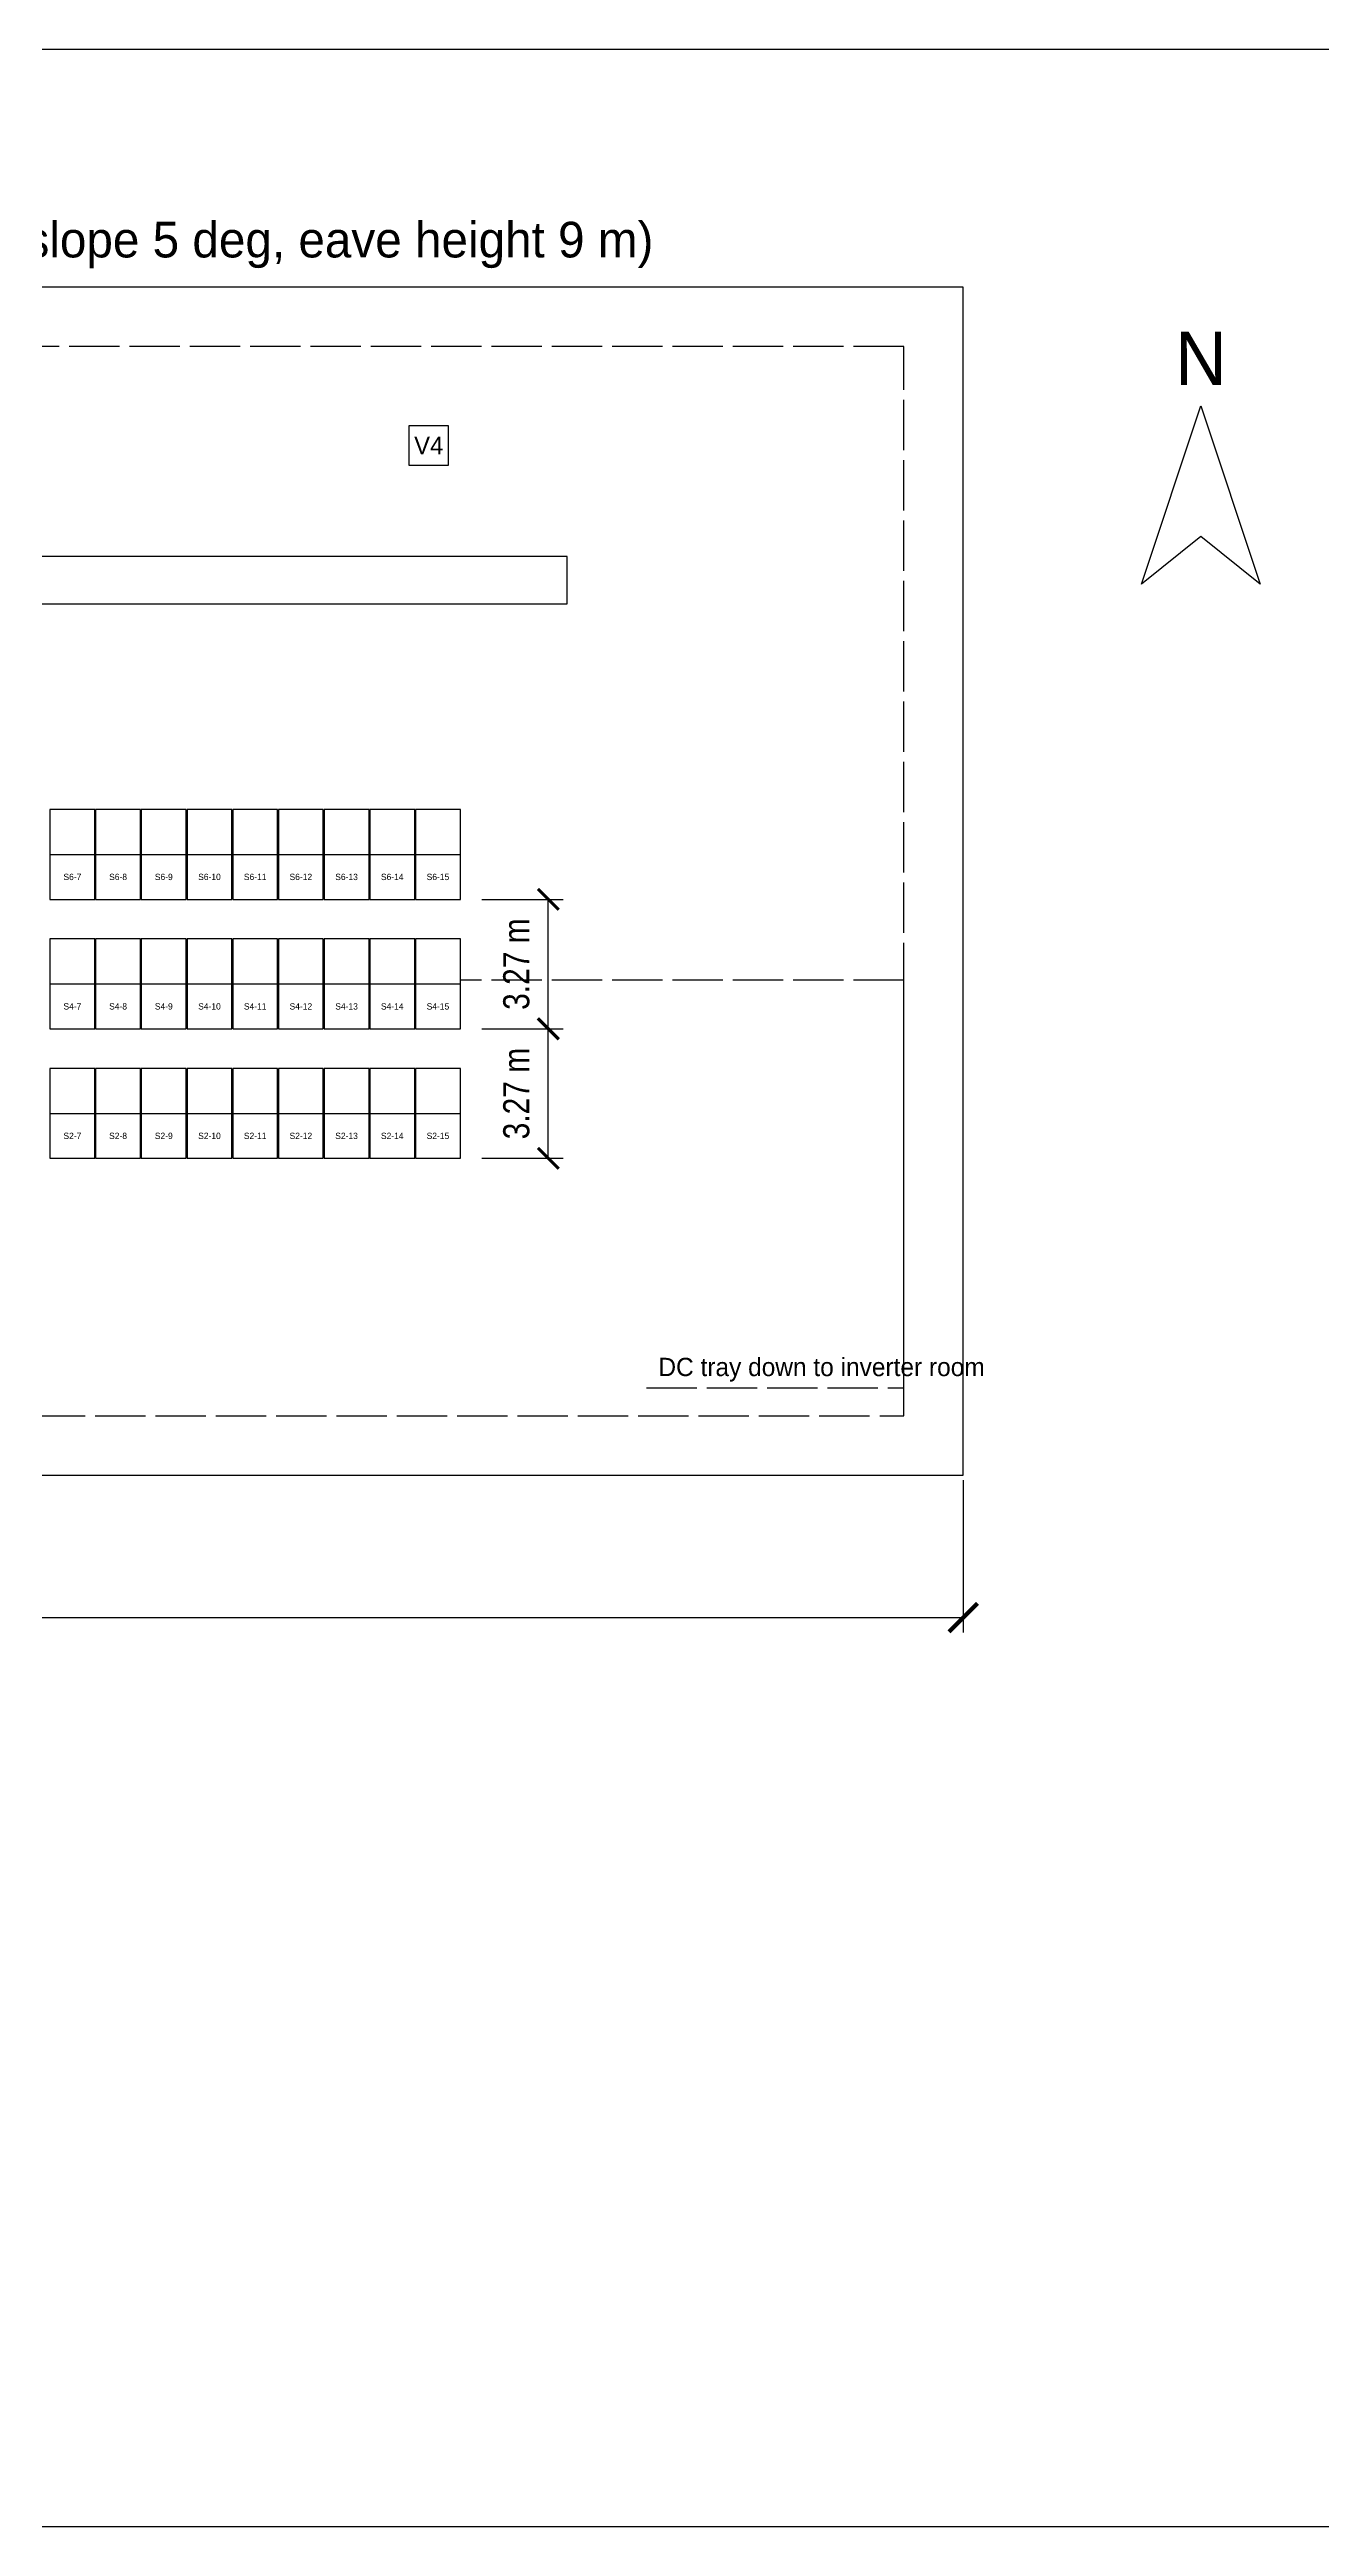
# Model space of a CAD drawing. Header units: metres. Extents: x -9 to 146, y -27 to 36.
# Drawn here: x 36.9 to 69, y -26.6 to 36 of the extents above; entities that cross this region are included whole.
import ezdxf
from ezdxf.enums import TextEntityAlignment as Align

# ---------------------------------------------------------------- set-up
doc = ezdxf.new("R2010")
doc.units = ezdxf.units.M
doc.linetypes.add('DASHED', pattern=[1.524, 1.27, -0.254])
for name, color, linetype in [('CABLE', 30, 'DASHED'), ('DIM', 7, 'Continuous'), ('OBSTRUCTION', 8, 'Continuous'), ('OUTLINE', 7, 'Continuous'), ('PV_MODULE', 5, 'Continuous'), ('SETBACK', 1, 'DASHED'), ('STRING_2', 6, 'Continuous'), ('STRING_4', 2, 'Continuous'), ('STRING_6', 5, 'Continuous'), ('TEXT', 7, 'Continuous'), ('TITLE', 7, 'Continuous')]:
    doc.layers.add(name, color=color, linetype=linetype)
doc.styles.add('OpenSansCondensed-Light', font='OpenSansCondensed-Light.ttf')
doc.dimstyles.new('EZDXF', dxfattribs={"dimtxt": 0.25, "dimasz": 0.175, "dimexe": 0.375, "dimexo": 0.125, "dimgap": 0.1, "dimtad": 1, "dimlfac": 100, "dimzin": 12, "dimdsep": 46, "dimtxsty": 'OpenSansCondensed-Light', "dimblk": 'ARCHTICK', "dimcen": 2.5, "dimazin": 3, "dimtfac": 0.5, "dimtmove": 2, "dimatfit": 3, "dimfxl": 1, "dimarcsym": 0})

# ---------------------------------------------------------------- blocks, each defined once
blk = doc.blocks.new('_ARCHTICK')
at = {"color": 0, "linetype": 'ByBlock', "const_width": 0.15}
blk.add_lwpolyline([(-0.5, -0.5), (0.5, 0.5)], dxfattribs=at)

msp = doc.modelspace()

# ---------------------------------------------------------------- linework, layer by layer
at = {"layer": 'CABLE'}
msp.add_lwpolyline([(52, 2.2), (58.5, 2.2), (58.5, 12.5), (47.3, 12.5)], dxfattribs=at)
at = {"layer": 'OBSTRUCTION'}
for points in [[(46, 25.5), (47, 25.5), (47, 26.5), (46, 26.5)], [(10, 22), (50, 22), (50, 23.2), (10, 23.2)]]:
    msp.add_lwpolyline(points, close=True, dxfattribs=at)
at = {"layer": 'OUTLINE'}
msp.add_lwpolyline([(0, 0), (60, 0), (60, 30), (0, 30)], close=True, dxfattribs=at)
at = {"layer": 'PV_MODULE'}
for points in [[(36.934, 15.673), (38.068, 15.673)], [(38.088, 15.673), (39.222, 15.673)], [(39.242, 15.673), (40.376, 15.673)], [(40.396, 15.673), (41.53, 15.673)], [(41.55, 15.673), (42.684, 15.673)], [(42.704, 15.673), (43.838, 15.673)], [(43.858, 15.673), (44.992, 15.673)], [(45.012, 15.673), (46.146, 15.673)], [(46.166, 15.673), (47.3, 15.673)], [(36.934, 12.404), (38.068, 12.404)], [(38.088, 12.404), (39.222, 12.404)], [(39.242, 12.404), (40.376, 12.404)], [(40.396, 12.404), (41.53, 12.404)], [(41.55, 12.404), (42.684, 12.404)], [(42.704, 12.404), (43.838, 12.404)], [(43.858, 12.404), (44.992, 12.404)], [(45.012, 12.404), (46.146, 12.404)], [(46.166, 12.404), (47.3, 12.404)], [(36.934, 9.135), (38.068, 9.135)], [(38.088, 9.135), (39.222, 9.135)], [(39.242, 9.135), (40.376, 9.135)], [(40.396, 9.135), (41.53, 9.135)], [(41.55, 9.135), (42.684, 9.135)], [(42.704, 9.135), (43.838, 9.135)], [(43.858, 9.135), (44.992, 9.135)], [(45.012, 9.135), (46.146, 9.135)], [(46.166, 9.135), (47.3, 9.135)]]:
    msp.add_lwpolyline(points, dxfattribs=at)
at = {"layer": 'SETBACK'}
msp.add_lwpolyline([(1.5, 1.5), (58.5, 1.5), (58.5, 28.5), (1.5, 28.5)], close=True, dxfattribs=at)
at = {"layer": 'STRING_2'}
for points in [[(36.934, 8), (38.068, 8), (38.068, 10.269), (36.934, 10.269)], [(38.088, 8), (39.222, 8), (39.222, 10.269), (38.088, 10.269)], [(39.242, 8), (40.376, 8), (40.376, 10.269), (39.242, 10.269)], [(40.396, 8), (41.53, 8), (41.53, 10.269), (40.396, 10.269)], [(41.55, 8), (42.684, 8), (42.684, 10.269), (41.55, 10.269)], [(42.704, 8), (43.838, 8), (43.838, 10.269), (42.704, 10.269)], [(43.858, 8), (44.992, 8), (44.992, 10.269), (43.858, 10.269)], [(45.012, 8), (46.146, 8), (46.146, 10.269), (45.012, 10.269)], [(46.166, 8), (47.3, 8), (47.3, 10.269), (46.166, 10.269)]]:
    msp.add_lwpolyline(points, close=True, dxfattribs=at)
at = {"layer": 'STRING_4'}
for points in [[(36.934, 11.269), (38.068, 11.269), (38.068, 13.539), (36.934, 13.539)], [(38.088, 11.269), (39.222, 11.269), (39.222, 13.539), (38.088, 13.539)], [(39.242, 11.269), (40.376, 11.269), (40.376, 13.539), (39.242, 13.539)], [(40.396, 11.269), (41.53, 11.269), (41.53, 13.539), (40.396, 13.539)], [(41.55, 11.269), (42.684, 11.269), (42.684, 13.539), (41.55, 13.539)], [(42.704, 11.269), (43.838, 11.269), (43.838, 13.539), (42.704, 13.539)], [(43.858, 11.269), (44.992, 11.269), (44.992, 13.539), (43.858, 13.539)], [(45.012, 11.269), (46.146, 11.269), (46.146, 13.539), (45.012, 13.539)], [(46.166, 11.269), (47.3, 11.269), (47.3, 13.539), (46.166, 13.539)]]:
    msp.add_lwpolyline(points, close=True, dxfattribs=at)
at = {"layer": 'STRING_6'}
for points in [[(36.934, 14.539), (38.068, 14.539), (38.068, 16.808), (36.934, 16.808)], [(38.088, 14.539), (39.222, 14.539), (39.222, 16.808), (38.088, 16.808)], [(39.242, 14.539), (40.376, 14.539), (40.376, 16.808), (39.242, 16.808)], [(40.396, 14.539), (41.53, 14.539), (41.53, 16.808), (40.396, 16.808)], [(41.55, 14.539), (42.684, 14.539), (42.684, 16.808), (41.55, 16.808)], [(42.704, 14.539), (43.838, 14.539), (43.838, 16.808), (42.704, 16.808)], [(43.858, 14.539), (44.992, 14.539), (44.992, 16.808), (43.858, 16.808)], [(45.012, 14.539), (46.146, 14.539), (46.146, 16.808), (45.012, 16.808)], [(46.166, 14.539), (47.3, 14.539), (47.3, 16.808), (46.166, 16.808)]]:
    msp.add_lwpolyline(points, close=True, dxfattribs=at)
at = {"layer": 'TEXT'}
msp.add_lwpolyline([(64.5, 22.5), (66, 27), (67.5, 22.5), (66, 23.7)], close=True, dxfattribs=at)
at = {"layer": 'TITLE'}
msp.add_lwpolyline([(-9, -26.55), (145.5, -26.55), (145.5, 36), (-9, 36)], close=True, dxfattribs=at)

# ---------------------------------------------------------------- texts
at = {"layer": 'TEXT'}
for s, height, p in [('FACTORY METAL ROOF 60 m x 30 m (south-facing slope 5 deg, eave height 9 m)', 0.9, (30, 31.2)), ('N', 1.35, (66, 28.2)), ('V4', 0.45, (46.5, 26)), ('S6-7', 0.16, (37.501, 15.106)), ('S6-8', 0.16, (38.655, 15.106)), ('S6-9', 0.16, (39.809, 15.106)), ('S6-10', 0.16, (40.963, 15.106)), ('S6-11', 0.16, (42.117, 15.106)), ('S6-12', 0.16, (43.271, 15.106)), ('S6-13', 0.16, (44.425, 15.106)), ('S6-14', 0.16, (45.579, 15.106)), ('S6-15', 0.16, (46.733, 15.106)), ('S4-7', 0.16, (37.501, 11.837)), ('S4-8', 0.16, (38.655, 11.837)), ('S4-9', 0.16, (39.809, 11.837)), ('S4-10', 0.16, (40.963, 11.837)), ('S4-11', 0.16, (42.117, 11.837)), ('S4-12', 0.16, (43.271, 11.837)), ('S4-13', 0.16, (44.425, 11.837)), ('S4-14', 0.16, (45.579, 11.837)), ('S4-15', 0.16, (46.733, 11.837)), ('S2-7', 0.16, (37.501, 8.567)), ('S2-8', 0.16, (38.655, 8.567)), ('S2-9', 0.16, (39.809, 8.567)), ('S2-10', 0.16, (40.963, 8.567)), ('S2-11', 0.16, (42.117, 8.567)), ('S2-12', 0.16, (43.271, 8.567)), ('S2-13', 0.16, (44.425, 8.567)), ('S2-14', 0.16, (45.579, 8.567)), ('S2-15', 0.16, (46.733, 8.567))]:
    msp.add_text(s, height=height, dxfattribs=at).set_placement(p, align=Align.MIDDLE_CENTER)
msp.add_text('DC tray down to inverter room', height=0.462, dxfattribs=at).set_placement((52.3, 2.5))

# ---------------------------------------------------------------- dimensions: what is measured, and where the dimension line sits
at = {"layer": 'DIM'}
for base, p1, p2 in [((49.52, 11.269), (47.72, 11.269), (47.72, 14.539)), ((49.52, 8), (47.72, 8), (47.72, 11.269))]:
    msp.add_linear_dim(base=base, p1=p1, p2=p2, angle=90, dimstyle='EZDXF', override={"dimtxt": 0.66, "dimasz": 0.528, "dimdec": 2, "dimlfac": 1, "dimpost": '<> m'}, dxfattribs=at).render()
msp.add_linear_dim(base=(0, -3.6), p1=(0, 0), p2=(60, 0), dimstyle='EZDXF', override={"dimtxt": 0.9, "dimasz": 0.72, "dimdec": 2, "dimlfac": 1, "dimpost": '<> m'}, dxfattribs=at).render()

doc.saveas('drawing.dxf')
